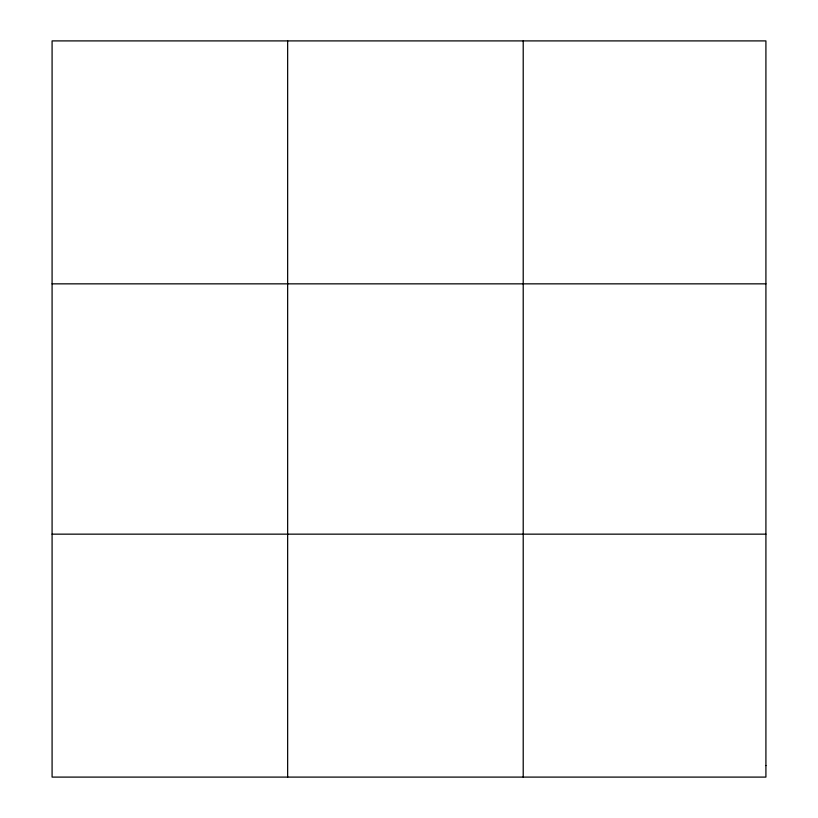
<?xml version="1.0" encoding="UTF-8"?>
<svg xmlns="http://www.w3.org/2000/svg" width="818" height="818" viewBox="0 0 818 818"><rect width="100%" height="100%" fill="white"/><g stroke="black" fill="none" stroke-linecap="round" stroke-linejoin="round"><path stroke-width="1.23" d="M287.65 40.9L287.65 777.1M523.213 40.9L523.213 777.1M52.086 283.846L765.914 283.846M52.086 534.154L765.914 534.154M765.914 765.536L765.914 777.1L52.086 777.1L52.086 40.9L765.914 40.9L765.914 765.536"/></g></svg>
